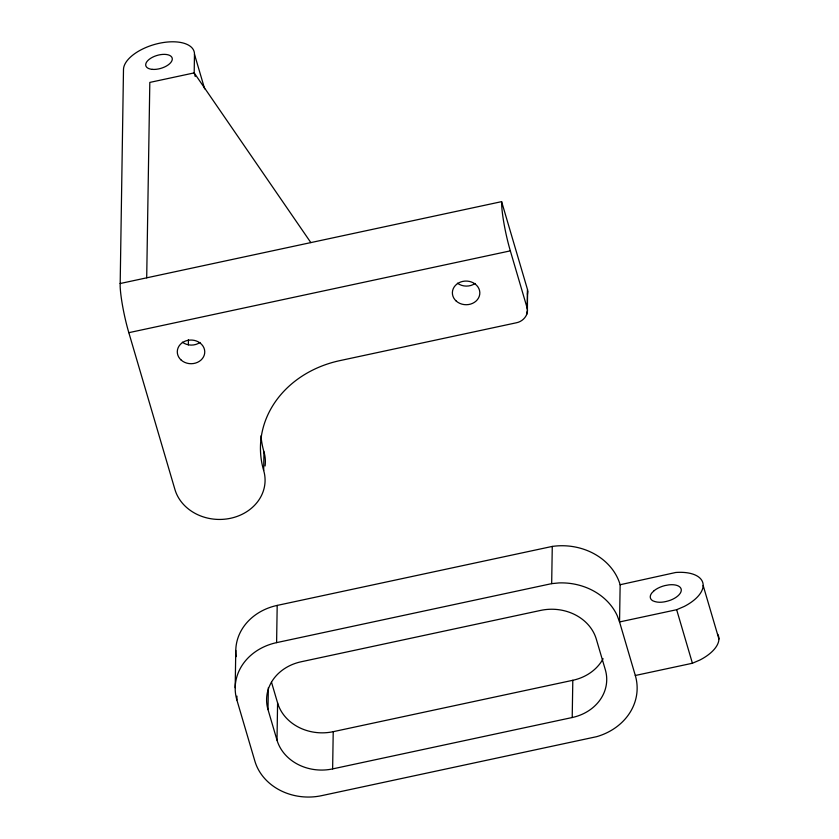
<?xml version="1.0" encoding="UTF-8"?>
<svg xmlns="http://www.w3.org/2000/svg" width="839" height="839" viewBox="0 0 839 839"><rect width="100%" height="100%" fill="white"/><g stroke="black" fill="none" stroke-linecap="round" stroke-linejoin="round"><path stroke-width="1.26" d="M120.082 283.54L501.617 201.643L527.532 289.675L527.238 308.291C528.717 315.202 522.865 321.631 516.289 322.795L339.826 360.634A105.284 90.664 0.9 0 0 263.677 470.511A45.778 39.423 0.9 0 1 230.568 518.282A45.778 39.423 0.9 0 1 174.942 489.546L128.828 332.674A36.266 4.782 77.9 0 1 120.145 286.12L123.49 69.511A36.622 17.976 -16.4 0 1 159.284 43.282A36.622 17.976 -16.4 0 1 194.48 54.283L204.653 88.84M146.699 277.824L149.814 82.411L194.187 72.899L310.86 242.618M188.345 344.892L188.429 339.659M194.48 54.283L194.187 72.899L195.246 76.506M235.182 687.686L235.78 650.466M717.723 634.211A38.573 18.94 -16.4 0 1 699.946 659.999L692.416 663.25L635.312 675.489A59.726 51.441 0.9 0 1 596.707 736.663L321.641 795.655A54.934 47.309 0.9 0 1 254.888 761.172L236.871 699.957L236.934 696.108M263.677 470.511L263.97 451.896A105.284 90.664 0.9 0 1 260.992 435.85M267.998 709.553A45.778 39.423 0.9 0 1 301.096 661.782L540.683 610.404A45.778 39.423 0.9 0 1 596.309 639.14L605.318 669.742A45.778 39.423 0.9 0 1 572.208 717.523L332.632 768.902A45.778 39.423 0.9 0 1 277.006 740.155L267.998 709.553L268.344 687.728M276.597 642.632L277.195 605.412L552.272 546.42A59.695 51.41 0.9 0 1 620.147 584.731L675.752 572.481A38.573 18.94 -16.4 0 1 702.883 582.99A38.573 18.94 -16.4 0 1 684.194 606.471L676.654 609.712L619.549 621.951L617.284 615.795A59.695 51.41 0.9 0 0 559.047 582.916L551.674 583.64L276.597 642.632A54.934 47.309 0.9 0 0 236.871 699.957M277.006 740.155L277.594 702.935L271.469 682.117M332.632 768.902L333.219 731.681A45.778 39.423 0.9 0 1 277.594 702.935M526.672 314.552L526.714 312.077M527.406 311.458L527.532 289.675M551.674 583.64L552.272 546.42M572.208 717.523L572.806 680.293A45.778 39.423 0.9 0 0 603.105 658.72M620.147 584.731L619.549 621.951L635.312 675.489M527.731 291.259L527.448 294.416M128.828 332.674L510.332 250.861L527.238 308.291M333.219 731.681L572.806 680.293M703.155 585.475L718.918 639.014M676.654 609.712L692.416 663.25M236.158 656.643A54.934 47.309 0.9 0 1 277.195 605.412M263.97 451.896A45.778 39.423 0.9 0 1 265.093 465.981M200.007 342.459A13.728 11.83 0.9 0 1 182.357 342.186M475.084 283.467A13.728 11.83 0.9 0 1 457.433 283.194M510.332 250.861A36.266 4.782 77.9 0 1 501.617 201.643M654.179 590.625L651.903 592.879A16.025 7.866 -16.4 0 0 652.784 600.787C658.426 603.43 664.991 602.129 670.634 600.137A16.025 7.866 -16.4 0 0 681.268 589.649A16.025 7.866 -16.4 0 0 668.935 584.856L664.887 585.591A16.025 7.866 -16.4 0 0 654.179 590.625M181.182 360.088A13.728 11.83 0.9 0 0 204.244 355.138A13.728 11.83 0.9 0 0 187.642 340.393A13.728 11.83 0.9 0 0 181.182 360.088M456.259 301.096A13.728 11.83 0.9 0 0 479.321 296.146A13.728 11.83 0.9 0 0 462.719 281.411A13.728 11.83 0.9 0 0 456.259 301.096M152.237 69.364A13.728 6.743 -16.4 0 0 172.299 59.045A13.728 6.743 -16.4 0 0 152.425 57.283A13.728 6.743 -16.4 0 0 152.237 69.364"/></g></svg>
